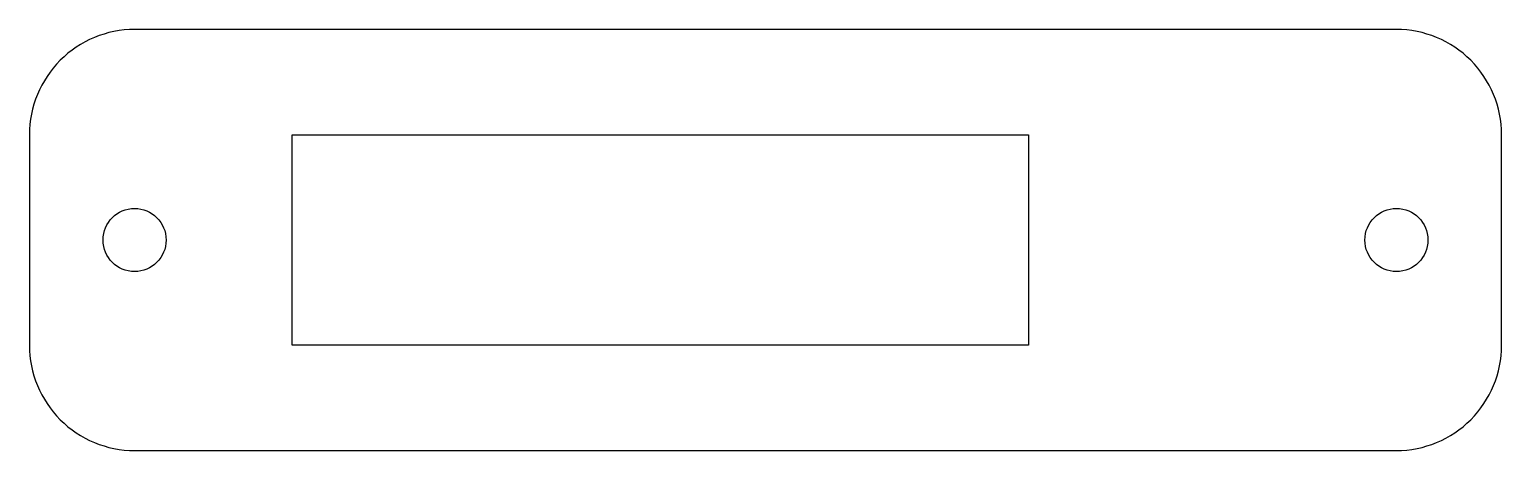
# Model space of a CAD drawing. Header units: millimetres. Extents: x -35 to 35, y -10 to 10.
import ezdxf

# ---------------------------------------------------------------- set-up
doc = ezdxf.new("R2010")
doc.units = ezdxf.units.MM

msp = doc.modelspace()

# ---------------------------------------------------------------- linework, layer by layer
msp.add_lwpolyline([(35, 5, 0.414214), (30, 10), (-30, 10, 0.414214), (-35, 5), (-35, -5, 0.414214), (-30, -10), (30, -10, 0.414214), (35, -5)], format="xyb", close=True)
msp.add_lwpolyline([(12.5, 5), (12.5, -5), (-22.5, -5), (-22.5, 5)], close=True)
for centre in [(-30, 0), (30, 0)]:
    msp.add_circle(centre, 1.5)

doc.saveas('drawing.dxf')
